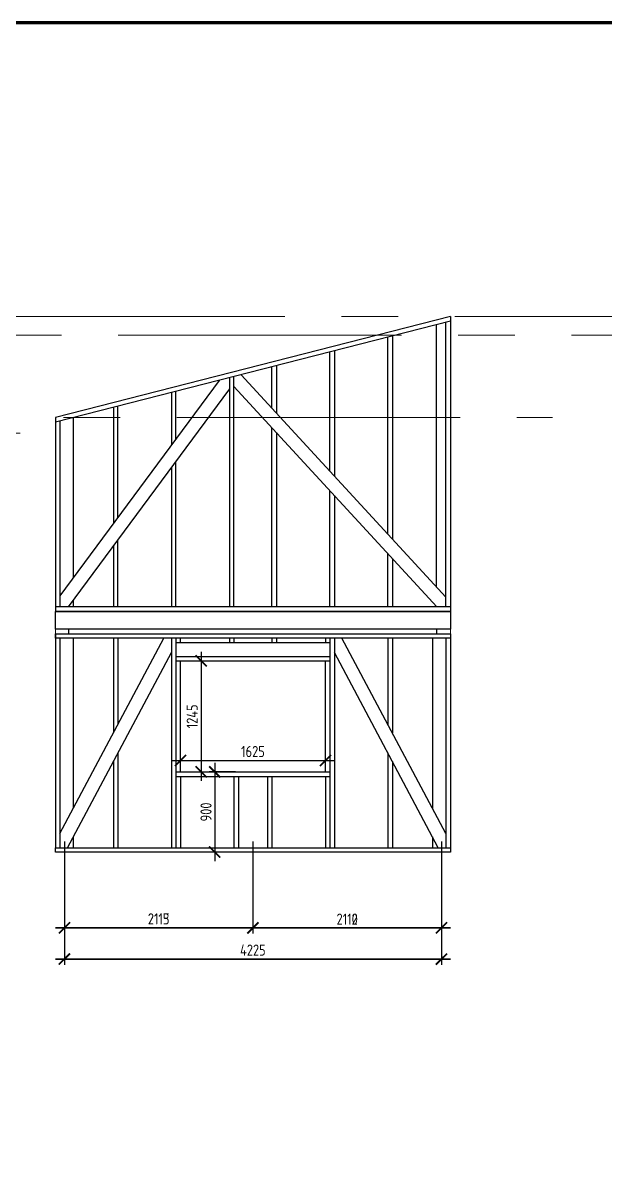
# Model space of a CAD drawing. Header units: millimetres. Extents: x 743280 to 1140305, y -337608 to -106611.
# Drawn here: x 997253 to 1003783, y -278159 to -265455 of the extents above; entities that cross this region are included whole.
import ezdxf

# ---------------------------------------------------------------- set-up
doc = ezdxf.new("R2010")
doc.units = ezdxf.units.MM
doc.header["$PDMODE"] = 35
doc.linetypes.add('осевая', pattern=[50.8, 31.75, -6.35, 6.35, -6.35])
doc.layers.get('Defpoints').update_dxf_attribs({"color": 9})
for name, color, linetype, lineweight in [('ОСЕВЫЕ', 150, 'осевая', 13), ('ОСНОВНЫЕ', 7, 'Continuous', 30), ('РАЗМЕРЫ', 42, 'Continuous', 13), ('Сварка', 102, 'Continuous', 13), ('СПДС_РАЗМЕРЫ', 42, 'Continuous', 13)]:
    doc.layers.add(name, color=color, linetype=linetype, lineweight=lineweight)
doc.styles.add('GOST 2.304', font='CS_Gost2304.shx')
doc.dimstyles.new('СПДС', dxfattribs={"dimtxt": 2.5, "dimasz": 2.5, "dimexe": 1.25, "dimexo": 0.625, "dimtad": 1, "dimdec": 0, "dimtxsty": 'GOST 2.304', "dimblk": 'ARCHTICK', "dimblk1": 'ARCHTICK', "dimblk2": 'ARCHTICK', "dimcen": 2.5, "dimdle": 2, "dimadec": 0, "dimazin": 2, "dimtfac": 0.75, "dimtdec": 4, "dimtmove": 1, "dimatfit": 3, "dimfxl": 1, "dimtolj": 1, "dimarcsym": 1})

# ---------------------------------------------------------------- blocks, each defined once
blk = doc.blocks.new('_ArchTick')
at = {"color": 0, "linetype": 'ByBlock', "const_width": 0.15}
blk.add_lwpolyline([(-0.5, -0.5), (0.5, 0.5)], dxfattribs=at)
blk = doc.blocks.new('*D372')
at = {"layer": 'Defpoints', "color": 0, "transparency": 16777216}
for p in [(997721, -274608), (1001946, -274608), (997721, -275958)]:
    blk.add_point(p, dxfattribs=at)
at = {"layer": 'РАЗМЕРЫ', "color": 0, "lineweight": -2, "transparency": 16777216}
for p, q in [((997721, -274640), (997721, -276021)), ((1001946, -274640), (1001946, -276021)), ((1002046, -275958), (997621, -275958))]:
    blk.add_line(p, q, dxfattribs=at)
at = {"layer": 'РАЗМЕРЫ', "color": 0, "lineweight": -2, "transparency": 16777216, "xscale": 125, "yscale": 125, "zscale": 125, "rotation": 180}
blk.add_blockref('_ArchTick', (997721, -275958), dxfattribs=at)
at = {"layer": 'РАЗМЕРЫ', "color": 0, "lineweight": -2, "transparency": 16777216, "xscale": 125, "yscale": 125, "zscale": 125}
blk.add_blockref('_ArchTick', (1001946, -275958), dxfattribs=at)
at = {"layer": 'РАЗМЕРЫ', "color": 0, "transparency": 16777216, "insert": (999833, -275857), "char_height": 125, "attachment_point": 5, "style": 'GOST 2.304'}
blk.add_mtext('\\A1;4225', dxfattribs=at)
blk = doc.blocks.new('*D373')
at = {"layer": 'Defpoints', "color": 0, "transparency": 16777216}
for p in [(997721, -274608), (999834, -274608), (997721, -275608)]:
    blk.add_point(p, dxfattribs=at)
at = {"layer": 'РАЗМЕРЫ', "color": 0, "lineweight": -2, "transparency": 16777216}
for p, q in [((997721, -274640), (997721, -275671)), ((999834, -274640), (999834, -275671)), ((999934, -275608), (997621, -275608))]:
    blk.add_line(p, q, dxfattribs=at)
at = {"layer": 'РАЗМЕРЫ', "color": 0, "lineweight": -2, "transparency": 16777216, "xscale": 125, "yscale": 125, "zscale": 125, "rotation": 180}
blk.add_blockref('_ArchTick', (997721, -275608), dxfattribs=at)
at = {"layer": 'РАЗМЕРЫ', "color": 0, "lineweight": -2, "transparency": 16777216, "xscale": 125, "yscale": 125, "zscale": 125}
blk.add_blockref('_ArchTick', (999834, -275608), dxfattribs=at)
at = {"layer": 'РАЗМЕРЫ', "color": 0, "transparency": 16777216, "insert": (998777, -275507), "char_height": 125, "attachment_point": 5, "style": 'GOST 2.304'}
blk.add_mtext('\\A1;2115', dxfattribs=at)
blk = doc.blocks.new('*D374')
at = {"layer": 'Defpoints', "color": 0, "transparency": 16777216}
for p in [(999834, -274608), (1001946, -274608), (999834, -275608)]:
    blk.add_point(p, dxfattribs=at)
at = {"layer": 'РАЗМЕРЫ', "color": 0, "lineweight": -2, "transparency": 16777216}
for p, q in [((999834, -274640), (999834, -275671)), ((1001946, -274640), (1001946, -275671)), ((1002046, -275608), (999734, -275608))]:
    blk.add_line(p, q, dxfattribs=at)
at = {"layer": 'РАЗМЕРЫ', "color": 0, "lineweight": -2, "transparency": 16777216, "xscale": 125, "yscale": 125, "zscale": 125, "rotation": 180}
blk.add_blockref('_ArchTick', (999834, -275608), dxfattribs=at)
at = {"layer": 'РАЗМЕРЫ', "color": 0, "lineweight": -2, "transparency": 16777216, "xscale": 125, "yscale": 125, "zscale": 125}
blk.add_blockref('_ArchTick', (1001946, -275608), dxfattribs=at)
at = {"layer": 'РАЗМЕРЫ', "color": 0, "transparency": 16777216, "insert": (1000890, -275510), "char_height": 125, "attachment_point": 5, "style": 'GOST 2.304'}
blk.add_mtext('\\A1;2110', dxfattribs=at)
blk = doc.blocks.new('*D375')
at = {"layer": 'Defpoints', "color": 0, "transparency": 16777216}
for p in [(997721, -274608), (1001946, -274608), (1001946, -275958)]:
    blk.add_point(p, dxfattribs=at)
at = {"layer": 'РАЗМЕРЫ', "color": 0, "lineweight": -2, "transparency": 16777216}
for p, q in [((997721, -274640), (997721, -276021)), ((1001946, -274640), (1001946, -276021)), ((997621, -275958), (1002046, -275958))]:
    blk.add_line(p, q, dxfattribs=at)
at = {"layer": 'РАЗМЕРЫ', "color": 0, "lineweight": -2, "transparency": 16777216, "xscale": 125, "yscale": 125, "zscale": 125, "rotation": 180}
blk.add_blockref('_ArchTick', (997721, -275958), dxfattribs=at)
at = {"layer": 'РАЗМЕРЫ', "color": 0, "lineweight": -2, "transparency": 16777216, "xscale": 125, "yscale": 125, "zscale": 125}
blk.add_blockref('_ArchTick', (1001946, -275958), dxfattribs=at)
at = {"layer": 'РАЗМЕРЫ', "color": 0, "transparency": 16777216, "insert": (999833, -275857), "char_height": 125, "attachment_point": 5, "style": 'GOST 2.304'}
blk.add_mtext('\\A1;4225', dxfattribs=at)
blk = doc.blocks.new('*D376')
at = {"layer": 'Defpoints', "color": 0, "transparency": 16777216}
for p in [(997721, -274608), (999834, -274608), (999834, -275608)]:
    blk.add_point(p, dxfattribs=at)
at = {"layer": 'РАЗМЕРЫ', "color": 0, "lineweight": -2, "transparency": 16777216}
for p, q in [((997721, -274640), (997721, -275671)), ((999834, -274640), (999834, -275671)), ((997621, -275608), (999934, -275608))]:
    blk.add_line(p, q, dxfattribs=at)
at = {"layer": 'РАЗМЕРЫ', "color": 0, "lineweight": -2, "transparency": 16777216, "xscale": 125, "yscale": 125, "zscale": 125, "rotation": 180}
blk.add_blockref('_ArchTick', (997721, -275608), dxfattribs=at)
at = {"layer": 'РАЗМЕРЫ', "color": 0, "lineweight": -2, "transparency": 16777216, "xscale": 125, "yscale": 125, "zscale": 125}
blk.add_blockref('_ArchTick', (999834, -275608), dxfattribs=at)
at = {"layer": 'РАЗМЕРЫ', "color": 0, "transparency": 16777216, "insert": (998777, -275507), "char_height": 125, "attachment_point": 5, "style": 'GOST 2.304'}
blk.add_mtext('\\A1;2113', dxfattribs=at)
blk = doc.blocks.new('*D377')
at = {"layer": 'Defpoints', "color": 0, "transparency": 16777216}
for p in [(999834, -274608), (1001946, -274608), (1001946, -275608)]:
    blk.add_point(p, dxfattribs=at)
at = {"layer": 'РАЗМЕРЫ', "color": 0, "lineweight": -2, "transparency": 16777216}
for p, q in [((999834, -274640), (999834, -275671)), ((1001946, -274640), (1001946, -275671)), ((999734, -275608), (1002046, -275608))]:
    blk.add_line(p, q, dxfattribs=at)
at = {"layer": 'РАЗМЕРЫ', "color": 0, "lineweight": -2, "transparency": 16777216, "xscale": 125, "yscale": 125, "zscale": 125, "rotation": 180}
blk.add_blockref('_ArchTick', (999834, -275608), dxfattribs=at)
at = {"layer": 'РАЗМЕРЫ', "color": 0, "lineweight": -2, "transparency": 16777216, "xscale": 125, "yscale": 125, "zscale": 125}
blk.add_blockref('_ArchTick', (1001946, -275608), dxfattribs=at)
at = {"layer": 'РАЗМЕРЫ', "color": 0, "transparency": 16777216, "insert": (1000890, -275510), "char_height": 125, "attachment_point": 5, "style": 'GOST 2.304'}
blk.add_mtext('\\A1;2112', dxfattribs=at)
blk = doc.blocks.new('*D458')
at = {"layer": 'Defpoints', "color": 0, "ltscale": 50, "transparency": 16777216}
for p in [(999021, -272613), (999021, -273858), (999254, -273858)]:
    blk.add_point(p, dxfattribs=at)
at = {"layer": 'СПДС_РАЗМЕРЫ', "color": 0, "lineweight": -2, "ltscale": 50, "transparency": 16777216}
for p, q in [((999052, -272613), (999317, -272613)), ((999254, -272513), (999254, -273958)), ((999052, -273858), (999317, -273858))]:
    blk.add_line(p, q, dxfattribs=at)
at = {"layer": 'СПДС_РАЗМЕРЫ', "color": 0, "lineweight": -2, "ltscale": 50, "transparency": 16777216, "xscale": 125, "yscale": 125, "zscale": 125}
for p, rotation in [((999254, -272613), 90), ((999254, -273858), 270)]:
    blk.add_blockref('_ArchTick', p, dxfattribs=dict(at, rotation=rotation))
at = {"layer": 'СПДС_РАЗМЕРЫ', "color": 0, "ltscale": 50, "transparency": 16777216, "insert": (999153, -273236), "char_height": 125, "attachment_point": 5, "rotation": 90, "style": 'GOST 2.304'}
blk.add_mtext('\\A1;1245', dxfattribs=at)
blk = doc.blocks.new('*D459')
at = {"layer": 'Defpoints', "color": 0, "ltscale": 50, "transparency": 16777216}
for p in [(1000646, -273731), (999021, -273858), (1000646, -273858)]:
    blk.add_point(p, dxfattribs=at)
at = {"layer": 'СПДС_РАЗМЕРЫ', "color": 0, "lineweight": -2, "ltscale": 50, "transparency": 16777216}
for p, q in [((998921, -273731), (1000746, -273731)), ((999021, -273827), (999021, -273668)), ((1000646, -273827), (1000646, -273668))]:
    blk.add_line(p, q, dxfattribs=at)
at = {"layer": 'СПДС_РАЗМЕРЫ', "color": 0, "lineweight": -2, "ltscale": 50, "transparency": 16777216, "xscale": 125, "yscale": 125, "zscale": 125, "rotation": 180}
blk.add_blockref('_ArchTick', (999021, -273731), dxfattribs=at)
at = {"layer": 'СПДС_РАЗМЕРЫ', "color": 0, "lineweight": -2, "ltscale": 50, "transparency": 16777216, "xscale": 125, "yscale": 125, "zscale": 125}
blk.add_blockref('_ArchTick', (1000646, -273731), dxfattribs=at)
at = {"layer": 'СПДС_РАЗМЕРЫ', "color": 0, "ltscale": 50, "transparency": 16777216, "insert": (999834, -273630), "char_height": 125, "attachment_point": 5, "style": 'GOST 2.304'}
blk.add_mtext('\\A1;1625', dxfattribs=at)
blk = doc.blocks.new('*D485')
at = {"layer": 'Defpoints', "color": 0, "ltscale": 50, "transparency": 16777216}
for p in [(999671, -273858), (999405, -274758), (999671, -274758)]:
    blk.add_point(p, dxfattribs=at)
at = {"layer": 'СПДС_РАЗМЕРЫ', "color": 0, "lineweight": -2, "ltscale": 50, "transparency": 16777216}
for p, q in [((999405, -273758), (999405, -274858)), ((999640, -273858), (999342, -273858)), ((999640, -274758), (999342, -274758))]:
    blk.add_line(p, q, dxfattribs=at)
at = {"layer": 'СПДС_РАЗМЕРЫ', "color": 0, "lineweight": -2, "ltscale": 50, "transparency": 16777216, "xscale": 125, "yscale": 125, "zscale": 125}
for p, rotation in [((999405, -273858), 90), ((999405, -274758), 270)]:
    blk.add_blockref('_ArchTick', p, dxfattribs=dict(at, rotation=rotation))
at = {"layer": 'СПДС_РАЗМЕРЫ', "color": 0, "ltscale": 50, "transparency": 16777216, "insert": (999308, -274308), "char_height": 125, "attachment_point": 5, "rotation": 90, "style": 'GOST 2.304'}
blk.add_mtext('\\A1;900', dxfattribs=at)

msp = doc.modelspace()

# ---------------------------------------------------------------- linework, layer by layer
at = {"layer": 'ОСЕВЫЕ', "ltscale": 100}
for p, q in [((971615.6, -268751.9), (1009007, -268751.9)), ((988164.7, -268958.4), (1016178.2, -268958.4)), ((983739.7, -269885.3), (1003190.8, -269885.3)), ((983889.7, -270058.4), (997778.1, -270058.4))]:
    msp.add_line(p, q, dxfattribs=at)
at = {"layer": 'ОСНОВНЫЕ', "ltscale": 100}
for p, q in [((1002046, -268751.9), (997621, -269885.3)), ((1002046, -268803.5), (1000030.3, -269319.8)), ((1000121, -269296.6), (997621, -269937)), ((1001996, -271897.6), (999703.5, -269403.5)), ((999456, -269466.9), (997671, -271882.2)), ((999571, -269563.7), (997764.3, -272008.4)), ((1001894.1, -272008.4), (999621, -269535.5)), ((997621, -269885.3), (997621, -272058.4)), ((1001996, -272008.4), (997621, -272008.4)), ((997621, -272258.4), (997621, -272058.4)), ((997621, -272058.4), (1002046, -272058.4)), ((1002046, -272058.4), (997621, -272058.4)), ((1002046, -272008.4), (1001996, -272008.4)), ((1002046, -272058.4), (1002046, -272258.4)), ((1002046, -272258.4), (997621, -272258.4)), ((997621, -272308.4), (997621, -274708.4)), ((997671, -272358.4), (997671, -274708.4)), ((997671, -274548.7), (998836.1, -272358.4)), ((997771, -272308.4), (997771, -272258.4)), ((1001896, -272258.4), (997771, -272258.4)), ((997821, -272358.4), (997821, -274266.7)), ((998271, -272358.4), (998271, -273420.7)), ((998321, -272358.4), (998321, -273326.7)), ((998921, -272358.4), (998921, -274708.4)), ((998921, -272358.4), (998921, -274708.4)), ((998971, -272358.4), (998971, -274708.4)), ((999021, -272408.4), (999021, -272358.4)), ((999571, -272358.4), (999571, -272408.4)), ((999621, -272358.4), (999621, -272408.4)), ((1000046, -272358.4), (1000046, -272408.4)), ((1000096, -272358.4), (1000096, -272408.4)), ((1000646, -272358.4), (1000646, -272408.4)), ((1000696, -272358.4), (1000696, -274708.4)), ((1000746, -272358.4), (1000746, -274708.4)), ((1001996, -274548.7), (1000831, -272358.4)), ((1001346, -272358.4), (1001346, -273326.7)), ((1001396, -272358.4), (1001396, -273420.7)), ((1001846, -272358.4), (1001846, -274266.7)), ((1001896, -272308.4), (1001896, -272258.4)), ((1001996, -272358.4), (1001996, -274708.4)), ((1002046, -272308.4), (1002046, -274758.4)), ((998971, -272408.4), (1000696, -272408.4)), ((997756, -274708.4), (998921, -272518.1)), ((998921, -272508.4), (998921, -272563.4)), ((998971, -272508.4), (998971, -272563.4)), ((998971, -272563.4), (1000696, -272563.4)), ((998971, -272613.4), (1000696, -272613.4)), ((999021, -273858.4), (999021, -272613.4)), ((1000646, -273858.4), (1000646, -272613.4)), ((1000696, -272508.4), (1000696, -272563.4)), ((1001911.1, -274708.4), (1000746, -272518.1)), ((998321, -273646.1), (998321, -274708.4)), ((1001346, -273646.1), (1001346, -274708.4)), ((998271, -273740.1), (998271, -274708.4)), ((1001396, -273740.1), (1001396, -274708.4)), ((998971, -273858.4), (1000696, -273858.4)), ((998921, -273908.4), (998921, -274708.4)), ((998921, -273908.4), (998921, -274708.4)), ((998971, -273908.4), (1000696, -273908.4)), ((999021, -273908.4), (999021, -274708.4)), ((999021, -273908.4), (999021, -274708.4)), ((999621, -273908.4), (999621, -274708.4)), ((999671, -273908.4), (999671, -274708.4)), ((999671, -273908.4), (999671, -274708.4)), ((999996, -273908.4), (999996, -274708.4)), ((1000046, -273908.4), (1000046, -274708.4)), ((1000046, -273908.4), (1000046, -274708.4)), ((1000646, -273908.4), (1000646, -274708.4)), ((1000696, -273908.4), (1000696, -274708.4)), ((1000696, -273908.4), (1000696, -274708.4)), ((997821, -274586.1), (997821, -274708.4)), ((1001846, -274586.1), (1001846, -274708.4))]:
    msp.add_line(p, q, dxfattribs=at)
for points in [[(1001996, -272008.4), (1001996, -268816.3)], [(1002046, -268751.9), (1002046, -272058.4)], [(1001891, -271783.3), (1001891, -268843.2)], [(1001346, -271190.4), (1001346, -268982.8)], [(1001396, -268970), (1001396, -271244.8)], [(1000696, -270483.3), (1000696, -269149.3)], [(1000746, -269136.5), (1000746, -270537.7)], [(1000046, -269776.2), (1000046, -269315.8)], [(1000096, -269303), (1000096, -269830.6)], [(999571, -269437.5), (999571, -272008.4)], [(999621, -272008.4), (999621, -269424.7)], [(998921, -269604), (998921, -270190.8)], [(998971, -270123.1), (998971, -269591.2)], [(998271, -269770.5), (998271, -271070.3)], [(998321, -271002.7), (998321, -269757.7)], [(997671, -269924.1), (997671, -272008.4)], [(997821, -269885.7), (997821, -271679.2)], [(1000046, -272008.4), (1000046, -269997.8)], [(1000096, -270052.2), (1000096, -272008.4)], [(998921, -270443.2), (998921, -272008.4)], [(998971, -272008.4), (998971, -270375.5)], [(1000696, -272008.4), (1000696, -270705)], [(1000746, -270759.4), (1000746, -272008.4)], [(998271, -271322.7), (998271, -272008.4)], [(998321, -272008.4), (998321, -271255.1)], [(1001346, -272008.4), (1001346, -271412.1)], [(1001396, -271466.5), (1001396, -272008.4)], [(997821, -271931.6), (997821, -272008.4)], [(1001891, -272008.4), (1001891, -272005)], [(998871, -272358.4), (997621, -272358.4), (997621, -272308.4), (1002046, -272308.4), (1002046, -272358.4), (1000746, -272358.4)], [(1000816.5, -272358.4), (998850.5, -272358.4)], [(1002046, -274708.4), (1002046, -274708.4), (1002046, -274758.4), (997621, -274758.4), (997621, -274708.4), (997671, -274708.4)], [(997671, -274708.4), (1002046, -274708.4)]]:
    msp.add_lwpolyline(points, dxfattribs=at)
at = {"layer": 'РАЗМЕРЫ', "ltscale": 50}
msp.add_lwpolyline([(997621, -274758.4), (997621, -269885.3), (1002046, -268751.9), (1002046, -274758.4), (997621, -274758.4)], dxfattribs=at)
at = {"layer": 'Сварка', "lineweight": 100, "ltscale": 100}
msp.add_lwpolyline([(950830, -265455.1), (1014607.6, -265455.1), (1014607.6, -291885.1), (950830, -291885.1)], close=True, dxfattribs=at)

# ---------------------------------------------------------------- dimensions: what is measured, and where the dimension line sits
at = {"layer": 'РАЗМЕРЫ'}
for base, p1, p2, override, picture, middle in [((997720.5, -275958.4), (1001945.5, -274608.4), (997720.5, -274608.4), {"dimscale": 50, "dimlfac": 1, "dimtxsty": 'GOST 2.304', "dimblk1": 'ArchTick', "dimblk2": 'ArchTick', "dimsah": 1, "dimtolj": 1}, '*D372', (999833, -275857.2)), ((997720.5, -275608.4), (999833.5, -274608.4), (997720.5, -274608.4), {"dimscale": 50, "dimlfac": 1, "dimrnd": 5, "dimtxsty": 'GOST 2.304', "dimblk1": 'ArchTick', "dimblk2": 'ArchTick', "dimsah": 1, "dimtolj": 1}, '*D373', (998777, -275507.2)), ((1001945.5, -275958.4), (997720.5, -274608.4), (1001945.5, -274608.4), {"dimscale": 50}, '*D375', (999833, -275857.2)), ((999833.5, -275608.4), (997720.5, -274608.4), (999833.5, -274608.4), {"dimscale": 50}, '*D376', (998777, -275507.2)), ((999833.5, -275608.4), (1001945.5, -274608.4), (999833.5, -274608.4), {"dimscale": 50, "dimlfac": 1, "dimrnd": 5, "dimtxsty": 'GOST 2.304', "dimblk1": 'ArchTick', "dimblk2": 'ArchTick', "dimsah": 1, "dimtolj": 1}, '*D374', (1000889.5, -275509.8)), ((1001945.5, -275608.4), (999833.5, -274608.4), (1001945.5, -274608.4), {"dimscale": 50}, '*D377', (1000889.5, -275509.8))]:
    dim = msp.add_linear_dim(base=base, p1=p1, p2=p2, dimstyle='СПДС', override=override, dxfattribs=at)
    dim.commit()
    dim.dimension.update_dxf_attribs({"geometry": picture, "text_midpoint": middle})
at = {"layer": 'СПДС_РАЗМЕРЫ', "ltscale": 50}
for base, p1, p2, picture, middle in [((999254.4, -273858.4), (999021, -272613.4), (999021, -273858.4), '*D458', (999153.2, -273235.9)), ((999405, -274758.4), (999671, -273858.4), (999671, -274758.4), '*D485', (999307.6, -274308.4))]:
    dim = msp.add_linear_dim(base=base, p1=p1, p2=p2, angle=90, dimstyle='СПДС', override={"dimscale": 50}, dxfattribs=at)
    dim.commit()
    dim.dimension.update_dxf_attribs({"geometry": picture, "text_midpoint": middle})
dim = msp.add_linear_dim(base=(1000646, -273730.7), p1=(999021, -273858.4), p2=(1000646, -273858.4), dimstyle='СПДС', override={"dimscale": 50}, dxfattribs=at)
dim.commit()
dim.dimension.update_dxf_attribs({"geometry": '*D459', "text_midpoint": (999833.5, -273629.6)})

doc.saveas('drawing.dxf')
